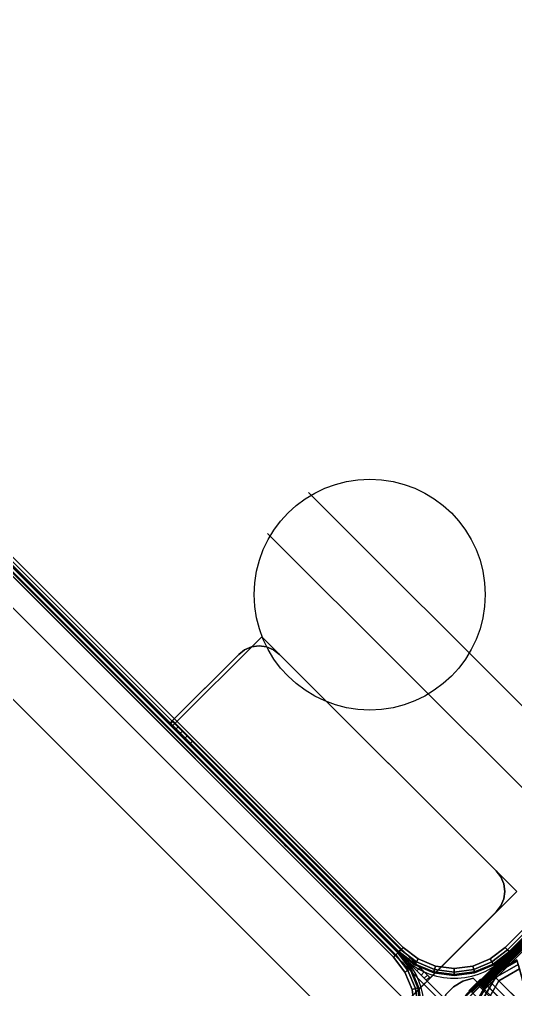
# Model space of a CAD drawing. Extents: x -170 to 1783, y -20 to 1205.
# Drawn here: x 163.55 to 172.15, y 341.03 to 357.85 of the extents above; entities that cross this region are included whole.
import ezdxf

# ---------------------------------------------------------------- set-up
doc = ezdxf.new("R2010")
doc.units = 0
doc.header["$LTSCALE"] = 96
doc.header["$MEASUREMENT"] = 0
for name, color, linetype in [('A-FURN-3-PANEL-GLIDE', 7, 'Continuous'), ('A-FURN-3-PANEL-RACE', 7, 'Continuous'), ('A-FURN-3-PANEL-SIDE1', 7, 'Continuous'), ('A-FURN-3-PANEL-SIDE2', 7, 'Continuous'), ('A-FURN-3-PANEL-TOPCAP', 7, 'Continuous'), ('A-FURN-3-PANEL-TRIM', 7, 'Continuous'), ('A-FURN-3-WKSF-BRACKET', 7, 'Continuous'), ('A-FURN-3-WKSF-TOP', 7, 'Continuous'), ('A-FURN-3-WKSF-TRIM', 7, 'Continuous'), ('A-FURN-P-PNLS', 7, 'Continuous'), ('A-FURN-P-WKSF', 7, 'Continuous'), ('A-FURN-P-WKSF-SUPPORT', 7, 'Continuous'), ('MAIN_ELECTRICAL', 7, 'Continuous'), ('MAIN_PANEL', 7, 'Continuous'), ('MAIN_WKSURF', 7, 'Continuous'), ('MAIN_WRKSFC-SUPP', 7, 'Continuous'), ('SM', 7, 'Continuous')]:
    doc.layers.add(name, color=color, linetype=linetype)

# ---------------------------------------------------------------- blocks, each defined once
blk = doc.blocks.new('EC-EFP-456')
at = {"layer": 'A-FURN-3-PANEL-GLIDE', "color": 20, "linetype": 'Continuous'}
for points in [[(0.42, 1.805, 0.246), (0.409, 1.824, 0.164), (0.885, 1.952, 0.164), (0.885, 1.93, 0.246)], [(0.409, 1.824, 0.164), (0.42, 1.805, 0.082), (0.885, 1.93, 0.082), (0.885, 1.952, 0.164)], [(0.45, 1.753, 0.306), (0.42, 1.805, 0.246), (0.885, 1.93, 0.246), (0.885, 1.87, 0.306)], [(0.42, 1.805, 0.082), (0.45, 1.753, 0.022), (0.885, 1.87, 0.022), (0.885, 1.93, 0.082)], [(0.491, 1.682, 0.328), (0.45, 1.753, 0.306), (0.885, 1.87, 0.306), (0.885, 1.788, 0.328)], [(0.45, 1.753, 0.022), (0.491, 1.682), (0.885, 1.788), (0.885, 1.87, 0.022)], [(0.885, 1.93, 0.246), (0.885, 1.952, 0.164), (1.361, 1.824, 0.164), (1.35, 1.805, 0.246)], [(0.885, 1.952, 0.164), (0.885, 1.93, 0.082), (1.35, 1.805, 0.082), (1.361, 1.824, 0.164)], [(0.885, 1.87, 0.306), (0.885, 1.93, 0.246), (1.35, 1.805, 0.246), (1.32, 1.753, 0.306)], [(0.885, 1.93, 0.082), (0.885, 1.87, 0.022), (1.32, 1.753, 0.022), (1.35, 1.805, 0.082)], [(0.885, 1.788, 0.328), (0.885, 1.87, 0.306), (1.32, 1.753, 0.306), (1.279, 1.682, 0.328)], [(0.885, 1.87, 0.022), (0.885, 1.788), (1.279, 1.682), (1.32, 1.753, 0.022)], [(0.784, 1.175, 0.328), (0.491, 1.682, 0.328), (0.885, 1.788, 0.328), (0.885, 1.203, 0.328)], [(0.885, 1.203, 0.328), (0.885, 1.788, 0.328), (1.279, 1.682, 0.328), (0.986, 1.175, 0.328)]]:
    blk.add_3dface(points, dxfattribs=at)
at = {"layer": 'A-FURN-3-PANEL-GLIDE', "color": 20, "linetype": 'Continuous', "invisible_edges": 12}
for points in [[(0.885, 1), (0.885, 1.788), (0.491, 1.682)], [(0.885, 1), (1.279, 1.682), (0.885, 1.788)]]:
    blk.add_3dface(points, dxfattribs=at)
at = {"layer": 'A-FURN-3-PANEL-RACE', "color": 40, "linetype": 'Continuous'}
for points, invisible_edges in [([(0.08, 2.013, 3.515), (0.08, 2.013, 0.396), (47.92, 2.013, 0.396), (47.92, 2.013, 3.515)], 8), ([(0.5, 1.575, 0.396), (47.5, 1.575, 0.396), (0.08, 2.013, 0.396), (0.08, 1.575, 0.396)], 3), ([(47.5, 1.575, 0.396), (47.92, 1.575, 0.396), (47.92, 2.013, 0.396), (0.08, 2.013, 0.396)], 8), ([(0.14, 1.953, 3.515), (0.08, 2.013, 3.515), (0.6, 2.013, 3.515), (0.6, 1.953, 3.515)], 1), ([(47.86, 1.953, 0.456), (0.14, 1.953, 0.456), (0.14, 1.953, 3.515), (47.86, 1.953, 3.515)], 4), ([(0.5, 1.575, 0.456), (0.14, 1.575, 0.456), (0.14, 1.953, 0.456), (47.5, 1.575, 0.456)], 12), ([(47.5, 1.575, 0.456), (0.14, 1.953, 0.456), (47.86, 1.953, 0.456), (47.86, 1.575, 0.456)], 1), ([(0.6, 2.013, 4.085), (0.6, 2.013, 3.515), (47.4, 2.013, 3.515), (47.4, 2.013, 4.085)], 2), ([(0.6, 1.953, 3.515), (0.6, 2.013, 3.515), (0.6, 2.013, 4.085), (0.6, 1.953, 4.085)], 4), ([(0.6, 1.949, 4.109), (0.6, 1.953, 4.085), (0.6, 2.013, 4.085), (0.6, 2.007, 4.125)], 10), ([(0.6, 1.94, 4.132), (0.6, 1.949, 4.109), (0.6, 2.007, 4.125), (0.6, 1.992, 4.162)], 10), ([(0.6, 1.925, 4.152), (0.6, 1.94, 4.132), (0.6, 1.992, 4.162), (0.6, 1.967, 4.194)], 10), ([(0.6, 1.905, 4.167), (0.6, 1.925, 4.152), (0.6, 1.967, 4.194), (0.6, 1.935, 4.219)], 10), ([(47.4, 1.953, 3.515), (0.6, 1.953, 3.515), (0.6, 1.953, 4.085), (47.4, 1.953, 4.085)], 1), ([(0.6, 1.882, 4.176), (0.6, 1.905, 4.167), (0.6, 1.935, 4.219), (0.6, 1.898, 4.234)], 10), ([(0.6, 1.858, 4.18), (0.6, 1.882, 4.176), (0.6, 1.898, 4.234), (0.6, 1.858, 4.24)], 2), ([(2.098, 1.263, 0.396), (45.902, 1.263, 0.396), (0.5, 1.575, 0.396), (0.5, 1.263, 0.396)], 3), ([(47.5, 1.263, 0.396), (47.5, 1.575, 0.396), (0.5, 1.575, 0.396), (45.902, 1.263, 0.396)], 6), ([(2.098, 1.263, 0.456), (0.5, 1.263, 0.456), (0.5, 1.575, 0.456), (45.902, 1.263, 0.456)], 12), ([(47.5, 1.263, 0.456), (45.902, 1.263, 0.456), (0.5, 1.575, 0.456), (47.5, 1.575, 0.456)], 6)]:
    blk.add_3dface(points, dxfattribs=dict(at, invisible_edges=invisible_edges))
for points in [[(0.6, 2.007, 4.125), (0.6, 2.013, 4.085), (47.4, 2.013, 4.085), (47.4, 2.007, 4.125)], [(0.6, 1.992, 4.162), (0.6, 2.007, 4.125), (47.4, 2.007, 4.125), (47.4, 1.992, 4.162)], [(0.6, 1.967, 4.194), (0.6, 1.992, 4.162), (47.4, 1.992, 4.162), (47.4, 1.967, 4.194)], [(0.6, 1.935, 4.219), (0.6, 1.967, 4.194), (47.4, 1.967, 4.194), (47.4, 1.935, 4.219)], [(47.4, 1.949, 4.109), (47.4, 1.953, 4.085), (0.6, 1.953, 4.085), (0.6, 1.949, 4.109)], [(47.4, 1.94, 4.132), (47.4, 1.949, 4.109), (0.6, 1.949, 4.109), (0.6, 1.94, 4.132)], [(47.4, 1.925, 4.152), (47.4, 1.94, 4.132), (0.6, 1.94, 4.132), (0.6, 1.925, 4.152)], [(0.6, 1.898, 4.234), (0.6, 1.935, 4.219), (47.4, 1.935, 4.219), (47.4, 1.898, 4.234)], [(47.4, 1.905, 4.167), (47.4, 1.925, 4.152), (0.6, 1.925, 4.152), (0.6, 1.905, 4.167)], [(47.4, 1.882, 4.176), (47.4, 1.905, 4.167), (0.6, 1.905, 4.167), (0.6, 1.882, 4.176)], [(0.6, 1.858, 4.24), (0.6, 1.898, 4.234), (47.4, 1.898, 4.234), (47.4, 1.858, 4.24)], [(47.4, 1.858, 4.18), (47.4, 1.882, 4.176), (0.6, 1.882, 4.176), (0.6, 1.858, 4.18)], [(0.6, 1.858, 4.18), (0.6, 1.858, 4.24), (47.4, 1.858, 4.24), (47.4, 1.858, 4.18)], [(0.5, 1.263, 0.456), (2.098, 1.263, 0.456), (2.098, 1.263, 0.396), (0.5, 1.263, 0.396)]]:
    blk.add_3dface(points, dxfattribs=at)
at = {"layer": 'A-FURN-3-PANEL-SIDE1', "color": 7, "linetype": 'Continuous'}
for points in [[(47.322, 1.955, 55.74), (47.323, 0.045, 55.74), (0.678, 0.045, 55.74), (0.678, 1.955, 55.74)], [(0.678, 0.045, 4.24), (0.678, 1.955, 4.24), (0.678, 1.955, 55.74), (0.678, 0.045, 55.74)], [(47.322, 0.045, 4.24), (47.322, 1.955, 4.24), (0.678, 1.955, 4.24), (0.678, 0.045, 4.24)]]:
    blk.add_3dface(points, dxfattribs=at)
at = {"layer": 'A-FURN-3-PANEL-SIDE2', "color": 7, "linetype": 'Continuous'}
blk.add_3dface([(0.678, 1.955, 55.74), (0.678, 1.955, 4.24), (47.322, 1.955, 4.24), (47.322, 1.955, 55.74)], dxfattribs=at)
at = {"layer": 'A-FURN-3-PANEL-TOPCAP', "color": 60, "linetype": 'Continuous'}
for points in [[(0.433, 2.015, 56.217), (0.298, 2.015, 56.107), (0.312, 2.02, 56.093), (0.442, 2.02, 56.197)], [(0.591, 2.015, 56.286), (0.433, 2.015, 56.217), (0.442, 2.02, 56.197), (0.595, 2.02, 56.263)], [(0.76, 2.015, 56.31), (0.591, 2.015, 56.286), (0.595, 2.02, 56.263), (0.76, 2.02, 56.286)], [(0.71, 1.986, 55.635), (0.676, 2.02, 55.635), (0.676, 1.955, 55.635), (0.71, 1.955, 55.635)], [(47.24, 2.02, 56.286), (47.24, 2.015, 56.31), (0.76, 2.015, 56.31), (0.76, 2.02, 56.286)], [(0.578, 1.956, 56.325), (0.41, 1.956, 56.253), (0.414, 1.98, 56.248), (0.581, 1.98, 56.32)], [(0.578, 0.044, 56.325), (0.41, 0.044, 56.253), (0.41, 1.956, 56.253), (0.578, 1.956, 56.325)], [(0.581, 1.98, 56.32), (0.414, 1.98, 56.248), (0.422, 2.001, 56.235), (0.586, 2.001, 56.307)], [(0.586, 2.001, 56.307), (0.422, 2.001, 56.235), (0.433, 2.015, 56.217), (0.591, 2.015, 56.286)], [(0.76, 1.956, 56.35), (0.578, 1.956, 56.325), (0.581, 1.98, 56.32), (0.76, 1.98, 56.345)], [(0.76, 0.044, 56.35), (0.578, 0.044, 56.325), (0.578, 1.956, 56.325), (0.76, 1.956, 56.35)], [(0.76, 1.98, 56.345), (0.581, 1.98, 56.32), (0.586, 2.001, 56.307), (0.76, 2.001, 56.331)], [(0.76, 2.001, 56.331), (0.586, 2.001, 56.307), (0.591, 2.015, 56.286), (0.76, 2.015, 56.31)], [(0.714, 1.955, 55.662), (0.714, 1.986, 55.662), (0.71, 1.986, 55.635), (0.71, 1.955, 55.635)], [(0.724, 1.955, 55.688), (0.724, 1.986, 55.688), (0.714, 1.986, 55.662), (0.714, 1.955, 55.662)], [(0.741, 1.955, 55.709), (0.741, 1.986, 55.709), (0.724, 1.986, 55.688), (0.724, 1.955, 55.688)], [(0.762, 1.955, 55.726), (0.762, 1.986, 55.726), (0.741, 1.986, 55.709), (0.741, 1.955, 55.709)], [(47.24, 2.015, 56.31), (47.24, 2.001, 56.331), (0.76, 2.001, 56.331), (0.76, 2.015, 56.31)], [(47.24, 2.001, 56.331), (47.24, 1.98, 56.345), (0.76, 1.98, 56.345), (0.76, 2.001, 56.331)], [(47.24, 1.98, 56.345), (47.24, 1.956, 56.35), (0.76, 1.956, 56.35), (0.76, 1.98, 56.345)], [(0.76, 0.044, 56.35), (0.76, 1.956, 56.35), (47.24, 1.956, 56.35), (47.24, 0.044, 56.35)], [(0.788, 1.955, 55.736), (0.788, 1.986, 55.736), (0.762, 1.986, 55.726), (0.762, 1.955, 55.726)], [(0.815, 1.955, 55.74), (0.815, 1.986, 55.74), (0.788, 1.986, 55.736), (0.788, 1.955, 55.736)], [(47.185, 1.955, 55.74), (47.185, 1.986, 55.74), (0.815, 1.986, 55.74), (0.815, 1.955, 55.74)]]:
    blk.add_3dface(points, dxfattribs=at)
for points, invisible_edges in [([(0.312, 2.02, 56.093), (0.4, 2.02, 56.004), (0.504, 2.02, 56.089), (0.442, 2.02, 56.197)], 5), ([(0.681, 2.02, 55.671), (0.399, 2.02, 55.736), (0.394, 2.02, 55.635), (0.676, 2.02, 55.635)], 1), ([(0.676, 2.02, 55.635), (0.394, 2.02, 55.635), (0.394, -0.02, 55.635), (0.676, -0.02, 55.635)], 10), ([(0.695, 2.02, 55.705), (0.431, 2.02, 55.832), (0.399, 2.02, 55.736), (0.681, 2.02, 55.671)], 5), ([(0.4, 2.02, 56.004), (0.415, 2, 55.99), (0.514, 2, 56.072), (0.504, 2.02, 56.089)], 5), ([(0.414, 2, 55.842), (0.431, 2.02, 55.832), (0.489, 2.02, 55.916), (0.475, 2, 55.93)], 5), ([(0.431, 2.02, 55.832), (0.695, 2.02, 55.705), (0.717, 2.02, 55.733), (0.489, 2.02, 55.916)], 5), ([(0.442, 2.02, 56.197), (0.504, 2.02, 56.089), (0.627, 2.02, 56.143), (0.595, 2.02, 56.263)], 5), ([(0.475, 2, 55.93), (0.489, 2.02, 55.916), (0.567, 2.02, 55.981), (0.557, 2, 55.998)], 5), ([(0.745, 2.02, 55.755), (0.567, 2.02, 55.981), (0.489, 2.02, 55.916), (0.717, 2.02, 55.733)], 5), ([(0.504, 2.02, 56.089), (0.514, 2, 56.072), (0.632, 2, 56.123), (0.627, 2.02, 56.143)], 5), ([(0.557, 2, 55.998), (0.567, 2.02, 55.981), (0.66, 2.02, 56.022), (0.654, 2, 56.041)], 5), ([(0.567, 2.02, 55.981), (0.745, 2.02, 55.755), (0.779, 2.02, 55.769), (0.66, 2.02, 56.022)], 5), ([(0.595, 2.02, 56.263), (0.627, 2.02, 56.143), (0.76, 2.02, 56.161), (0.76, 2.02, 56.286)], 5), ([(0.627, 2.02, 56.143), (0.632, 2, 56.123), (0.76, 2, 56.141), (0.76, 2.02, 56.161)], 5), ([(0.654, 2, 56.041), (0.66, 2.02, 56.022), (0.76, 2.02, 56.036), (0.76, 2, 56.056)], 5), ([(0.815, 2.02, 55.774), (0.76, 2.02, 56.036), (0.66, 2.02, 56.022), (0.779, 2.02, 55.769)], 5), ([(0.676, 2.02, 55.635), (0.71, 1.986, 55.635), (0.714, 1.986, 55.662), (0.681, 2.02, 55.671)], 4), ([(0.681, 2.02, 55.671), (0.714, 1.986, 55.662), (0.724, 1.986, 55.688), (0.695, 2.02, 55.705)], 5), ([(0.695, 2.02, 55.705), (0.724, 1.986, 55.688), (0.741, 1.986, 55.709), (0.717, 2.02, 55.733)], 5), ([(0.717, 2.02, 55.733), (0.741, 1.986, 55.709), (0.762, 1.986, 55.726), (0.745, 2.02, 55.755)], 5), ([(0.745, 2.02, 55.755), (0.762, 1.986, 55.726), (0.788, 1.986, 55.736), (0.779, 2.02, 55.769)], 5), ([(0.76, 2.02, 56.286), (0.76, 2.02, 56.161), (47.24, 2.02, 56.161), (47.24, 2.02, 56.286)], 5), ([(47.24, 2, 56.141), (47.24, 2.02, 56.161), (0.76, 2.02, 56.161), (0.76, 2, 56.141)], 5), ([(47.24, 2.02, 56.036), (47.24, 2, 56.056), (0.76, 2, 56.056), (0.76, 2.02, 56.036)], 5), ([(0.76, 2.02, 56.036), (0.815, 2.02, 55.774), (47.185, 2.02, 55.774), (47.24, 2.02, 56.036)], 5), ([(0.779, 2.02, 55.769), (0.788, 1.986, 55.736), (0.815, 1.986, 55.74), (0.815, 2.02, 55.774)], 5), ([(47.185, 2.02, 55.774), (0.815, 2.02, 55.774), (0.815, 1.986, 55.74), (47.185, 1.986, 55.74)], 10), ([(0.341, 2, 55.885), (0.414, 2, 55.842), (0.475, 2, 55.93), (0.415, 2, 55.99)], 5), ([(0.415, 2, 55.99), (0.475, 2, 55.93), (0.557, 2, 55.998), (0.514, 2, 56.072)], 5), ([(0.514, 2, 56.072), (0.557, 2, 55.998), (0.654, 2, 56.041), (0.632, 2, 56.123)], 5), ([(0.632, 2, 56.123), (0.654, 2, 56.041), (0.76, 2, 56.056), (0.76, 2, 56.141)], 5), ([(0.76, 2, 56.141), (0.76, 2, 56.056), (47.24, 2, 56.056), (47.24, 2, 56.141)], 5)]:
    blk.add_3dface(points, dxfattribs=dict(at, invisible_edges=invisible_edges))
at = {"layer": 'A-FURN-3-PANEL-TRIM', "color": 60, "linetype": 'Continuous'}
for points, invisible_edges in [([(-0.074, 2.116, 3.801), (0.6, 2.135, 3.801), (0.065, 2.269, 3.801), (-0.032, 2.218, 3.801)], 3), ([(-0.074, 2.116, 4.013), (-0.032, 2.218, 4.013), (0.065, 2.269, 4.013), (0.6, 2.135, 4.013)], 12), ([(0.065, 2.269, 3.801), (0.6, 2.135, 3.801), (0.435, 2.225, 3.801), (0.253, 2.271, 3.801)], 1), ([(0.065, 2.269, 4.013), (0.253, 2.271, 4.013), (0.435, 2.225, 4.013), (0.6, 2.135, 4.013)], 8), ([(0.036, 1.915, 3.801), (0.6, 2.135, 3.801), (-0.074, 2.116, 3.801), (-0.04, 2.011, 3.801)], 3), ([(0.036, 1.915, 4.013), (-0.04, 2.011, 4.013), (-0.074, 2.116, 4.013), (0.6, 2.135, 4.013)], 12), ([(0.1, 1.681, 3.801), (0.6, 2.135, 3.801), (0.036, 1.915, 3.801), (0.084, 1.803, 3.801)], 3), ([(0.1, 1.681, 4.013), (0.084, 1.803, 4.013), (0.036, 1.915, 4.013), (0.6, 2.135, 4.013)], 12), ([(0.1, 1.681, 3.801), (0.6, 1.681, 3.801), (0.6, 2.135, 3.801)], 12), ([(0.6, 2.135, 4.013), (0.6, 1.681, 4.013), (0.1, 1.681, 4.013)], 12), ([(0.395, 2.033, 55.635), (0.678, 2.033, 55.635), (0.678, -0.033, 55.635), (0.395, -0.033, 55.635)], 8)]:
    blk.add_3dface(points, dxfattribs=dict(at, invisible_edges=invisible_edges))
for points in [[(0.065, 2.269, 3.801), (0.253, 2.271, 3.801), (0.253, 2.271, 4.013), (0.065, 2.269, 4.013)], [(0.253, 2.271, 3.801), (0.435, 2.225, 3.801), (0.435, 2.225, 4.013), (0.253, 2.271, 4.013)], [(0.435, 2.225, 3.801), (0.6, 2.135, 3.801), (0.6, 2.135, 4.013), (0.435, 2.225, 4.013)], [(0.395, 2.033, 4.24), (0.678, 2.033, 4.24), (0.678, 2.033, 55.635), (0.395, 2.033, 55.635)], [(0.6, 2.135, 3.801), (0.6, 1.681, 3.801), (0.6, 1.681, 4.013), (0.6, 2.135, 4.013)], [(0.678, 2.033, 4.24), (0.678, 1.955, 4.24), (0.678, 1.955, 55.635), (0.678, 2.033, 55.635)]]:
    blk.add_3dface(points, dxfattribs=at)
at = {"layer": 'A-FURN-P-PNLS', "color": 60, "linetype": 'Continuous'}
blk.add_line((0, 2), (48, 2), dxfattribs=at)
blk = doc.blocks.new('EC-WS-424-T')
at = {"layer": 'A-FURN-3-WKSF-TOP', "color": 60, "linetype": 'Continuous'}
for points, invisible_edges in [([(46.632, -0.118, 29), (46.632, -23.882, 29), (1.368, -23.882, 29), (1.368, -0.118, 29)], 5), ([(1.368, -0.118, 27.75), (1.368, -23.882, 27.75), (46.632, -23.882, 27.75), (46.632, -0.118, 27.75)], 5), ([(46.632, -23.882, 29), (46.632, -0.118, 29), (46.956, -0.161, 29), (46.956, -23.839, 29)], 5), ([(46.632, -23.882, 27.75), (46.956, -23.839, 27.75), (46.956, -0.161, 27.75), (46.632, -0.118, 27.75)], 10), ([(46.956, -23.839, 29), (46.956, -0.161, 29), (47.257, -0.285, 29), (47.257, -23.715, 29)], 5), ([(46.956, -23.839, 27.75), (47.257, -23.715, 27.75), (47.257, -0.285, 27.75), (46.956, -0.161, 27.75)], 10), ([(47.257, -23.715, 29), (47.257, -0.285, 29), (47.516, -0.484, 29), (47.516, -23.516, 29)], 5), ([(47.257, -23.715, 27.75), (47.516, -23.516, 27.75), (47.516, -0.484, 27.75), (47.257, -0.285, 27.75)], 10), ([(47.516, -23.516, 29), (47.516, -0.484, 29), (47.715, -0.743, 29), (47.715, -23.257, 29)], 5), ([(47.516, -23.516, 27.75), (47.715, -23.257, 27.75), (47.715, -0.743, 27.75), (47.516, -0.484, 27.75)], 10), ([(47.715, -23.257, 29), (47.715, -0.743, 29), (47.839, -1.044, 29), (47.839, -22.956, 29)], 5), ([(47.715, -23.257, 27.75), (47.839, -22.956, 27.75), (47.839, -1.044, 27.75), (47.715, -0.743, 27.75)], 10), ([(47.839, -22.956, 29), (47.839, -1.044, 29), (47.882, -1.368, 29), (47.882, -22.632, 29)], 1), ([(47.839, -22.956, 27.75), (47.882, -22.632, 27.75), (47.882, -1.368, 27.75), (47.839, -1.044, 27.75)], 8)]:
    blk.add_3dface(points, dxfattribs=dict(at, invisible_edges=invisible_edges))
at = {"layer": 'A-FURN-3-WKSF-TRIM', "color": 40, "linetype": 'Continuous'}
for points in [[(47.882, -1.368, 29), (47.941, -1.368, 28.984), (47.941, -22.632, 28.984), (47.882, -22.632, 29)], [(47.941, -1.368, 27.766), (47.882, -1.368, 27.75), (47.882, -22.632, 27.75), (47.941, -22.632, 27.766)], [(47.941, -1.368, 28.984), (47.984, -1.368, 28.941), (47.984, -22.632, 28.941), (47.941, -22.632, 28.984)], [(47.984, -1.368, 27.809), (47.941, -1.368, 27.766), (47.941, -22.632, 27.766), (47.984, -22.632, 27.809)], [(47.984, -1.368, 28.941), (48, -1.368, 28.882), (48, -22.632, 28.882), (47.984, -22.632, 28.941)], [(48, -1.368, 27.868), (47.984, -1.368, 27.809), (47.984, -22.632, 27.809), (48, -22.632, 27.868)], [(48, -1.368, 28.882), (48, -1.368, 27.868), (48, -22.632, 27.868), (48, -22.632, 28.882)], [(47.882, -22.632, 29), (47.941, -22.632, 28.984), (47.896, -22.971, 28.984), (47.839, -22.956, 29)], [(47.941, -22.632, 27.766), (47.882, -22.632, 27.75), (47.839, -22.956, 27.75), (47.896, -22.971, 27.766)], [(47.941, -22.632, 28.984), (47.984, -22.632, 28.941), (47.938, -22.982, 28.941), (47.896, -22.971, 28.984)], [(47.984, -22.632, 27.809), (47.941, -22.632, 27.766), (47.896, -22.971, 27.766), (47.938, -22.982, 27.809)], [(47.984, -22.632, 28.941), (48, -22.632, 28.882), (47.953, -22.986, 28.882), (47.938, -22.982, 28.941)], [(48, -22.632, 27.868), (47.984, -22.632, 27.809), (47.938, -22.982, 27.809), (47.953, -22.986, 27.868)], [(48, -22.632, 28.882), (48, -22.632, 27.868), (47.953, -22.986, 27.868), (47.953, -22.986, 28.882)], [(47.839, -22.956, 29), (47.896, -22.971, 28.984), (47.766, -23.287, 28.984), (47.715, -23.257, 29)], [(47.896, -22.971, 27.766), (47.839, -22.956, 27.75), (47.715, -23.257, 27.75), (47.766, -23.287, 27.766)], [(47.896, -22.971, 28.984), (47.938, -22.982, 28.941), (47.803, -23.308, 28.941), (47.766, -23.287, 28.984)], [(47.938, -22.982, 27.809), (47.896, -22.971, 27.766), (47.766, -23.287, 27.766), (47.803, -23.308, 27.809)], [(47.938, -22.982, 28.941), (47.953, -22.986, 28.882), (47.817, -23.316, 28.882), (47.803, -23.308, 28.941)], [(47.953, -22.986, 27.868), (47.938, -22.982, 27.809), (47.803, -23.308, 27.809), (47.817, -23.316, 27.868)], [(47.953, -22.986, 28.882), (47.953, -22.986, 27.868), (47.817, -23.316, 27.868), (47.817, -23.316, 28.882)], [(47.715, -23.257, 29), (47.766, -23.287, 28.984), (47.558, -23.558, 28.984), (47.516, -23.516, 29)], [(47.766, -23.287, 27.766), (47.715, -23.257, 27.75), (47.516, -23.516, 27.75), (47.558, -23.558, 27.766)], [(47.766, -23.287, 28.984), (47.803, -23.308, 28.941), (47.588, -23.588, 28.941), (47.558, -23.558, 28.984)], [(47.803, -23.308, 27.809), (47.766, -23.287, 27.766), (47.558, -23.558, 27.766), (47.588, -23.588, 27.809)], [(47.803, -23.308, 28.941), (47.817, -23.316, 28.882), (47.599, -23.599, 28.882), (47.588, -23.588, 28.941)], [(47.817, -23.316, 27.868), (47.803, -23.308, 27.809), (47.588, -23.588, 27.809), (47.599, -23.599, 27.868)], [(47.817, -23.316, 28.882), (47.817, -23.316, 27.868), (47.599, -23.599, 27.868), (47.599, -23.599, 28.882)]]:
    blk.add_3dface(points, dxfattribs=at)
at = {"layer": 'A-FURN-P-WKSF', "color": 7, "linetype": 'Continuous'}
blk.add_line((48, -22.75), (48, -1.25), dxfattribs=at)
blk.add_arc((46.75, -22.75), 1.25, 270, 360, dxfattribs=at)
blk = doc.blocks.new('EC-WYC-64-2424-T')
at = {"layer": 'A-FURN-3-WKSF-TOP', "color": 60, "linetype": 'Continuous'}
for points, invisible_edges in [([(34.22, -23.882, 29), (27.588, -0.213, 29), (27.823, -0.142, 29), (28.067, -0.118, 29)], 9), ([(34.22, -23.882, 27.75), (28.067, -0.118, 27.75), (27.823, -0.142, 27.75), (27.588, -0.213, 27.75)], 9), ([(28.067, -0.118, 29), (46.632, -0.118, 29), (46.632, -23.882, 29), (34.22, -23.882, 29)], 10), ([(28.067, -0.118, 27.75), (34.22, -23.882, 27.75), (46.632, -23.882, 27.75), (46.632, -0.118, 27.75)], 5), ([(46.632, -23.882, 29), (46.632, -0.118, 29), (46.956, -0.161, 29), (46.956, -23.839, 29)], 5), ([(46.632, -23.882, 27.75), (46.956, -23.839, 27.75), (46.956, -0.161, 27.75), (46.632, -0.118, 27.75)], 10), ([(47.257, -0.285, 29), (47.257, -23.715, 29), (46.956, -23.839, 29), (46.956, -0.161, 29)], 5), ([(47.257, -0.285, 27.75), (46.956, -0.161, 27.75), (46.956, -23.839, 27.75), (47.257, -23.715, 27.75)], 10), ([(27.588, -0.213, 29), (34.22, -23.882, 29), (27.183, -0.484, 29), (27.372, -0.329, 29)], 3), ([(27.588, -0.213, 27.75), (27.372, -0.329, 27.75), (27.183, -0.484, 27.75), (34.22, -23.882, 27.75)], 12), ([(47.257, -23.715, 29), (47.257, -0.285, 29), (47.516, -0.484, 29), (47.516, -23.516, 29)], 5), ([(47.257, -23.715, 27.75), (47.516, -23.516, 27.75), (47.516, -0.484, 27.75), (47.257, -0.285, 27.75)], 10), ([(34.22, -23.882, 29), (26.378, -1.245, 29), (26.623, -1.044, 29), (27.183, -0.484, 29)], 9), ([(34.22, -23.882, 27.75), (27.183, -0.484, 27.75), (26.623, -1.044, 27.75), (26.378, -1.245, 27.75)], 9), ([(47.715, -0.743, 29), (47.715, -23.257, 29), (47.516, -23.516, 29), (47.516, -0.484, 29)], 5), ([(47.715, -0.743, 27.75), (47.516, -0.484, 27.75), (47.516, -23.516, 27.75), (47.715, -23.257, 27.75)], 10), ([(47.715, -23.257, 29), (47.715, -0.743, 29), (47.839, -1.044, 29), (47.839, -22.956, 29)], 5), ([(47.715, -23.257, 27.75), (47.839, -22.956, 27.75), (47.839, -1.044, 27.75), (47.715, -0.743, 27.75)], 10), ([(47.882, -1.368, 29), (47.882, -22.632, 29), (47.839, -22.956, 29), (47.839, -1.044, 29)], 4), ([(47.882, -1.368, 27.75), (47.839, -1.044, 27.75), (47.839, -22.956, 27.75), (47.882, -22.632, 27.75)], 2), ([(26.378, -1.245, 29), (34.22, -23.882, 29), (25.794, -1.487, 29), (26.098, -1.395, 29)], 3), ([(26.378, -1.245, 27.75), (26.098, -1.395, 27.75), (25.794, -1.487, 27.75), (34.22, -23.882, 27.75)], 12), ([(22.521, -1.518, 29), (25.479, -1.518, 29), (25.794, -1.487, 29), (34.22, -23.882, 29)], 12), ([(22.521, -1.518, 27.75), (34.22, -23.882, 27.75), (25.794, -1.487, 27.75), (25.479, -1.518, 27.75)], 3)]:
    blk.add_3dface(points, dxfattribs=dict(at, invisible_edges=invisible_edges))
at = {"layer": 'A-FURN-3-WKSF-TRIM', "color": 40, "linetype": 'Continuous'}
for points in [[(28.067, 0, 28.882), (28.067, 0, 27.868), (46.632, 0, 27.868), (46.632, 0, 28.882)], [(28.067, 0, 27.868), (28.067, -0.016, 27.809), (46.632, -0.016, 27.809), (46.632, 0, 27.868)], [(28.067, -0.016, 28.941), (28.067, 0, 28.882), (46.632, 0, 28.882), (46.632, -0.016, 28.941)], [(46.632, -0.016, 28.941), (46.632, 0, 28.882), (46.986, -0.047, 28.882), (46.982, -0.062, 28.941)], [(46.632, 0, 28.882), (46.632, 0, 27.868), (46.986, -0.047, 27.868), (46.986, -0.047, 28.882)], [(46.632, 0, 27.868), (46.632, -0.016, 27.809), (46.982, -0.062, 27.809), (46.986, -0.047, 27.868)], [(28.067, -0.016, 27.809), (28.067, -0.059, 27.766), (46.632, -0.059, 27.766), (46.632, -0.016, 27.809)], [(28.067, -0.059, 28.984), (28.067, -0.016, 28.941), (46.632, -0.016, 28.941), (46.632, -0.059, 28.984)], [(28.067, -0.059, 27.766), (28.067, -0.118, 27.75), (46.632, -0.118, 27.75), (46.632, -0.059, 27.766)], [(28.067, -0.118, 29), (28.067, -0.059, 28.984), (46.632, -0.059, 28.984), (46.632, -0.118, 29)], [(46.632, -0.059, 28.984), (46.632, -0.016, 28.941), (46.982, -0.062, 28.941), (46.971, -0.104, 28.984)], [(46.632, -0.016, 27.809), (46.632, -0.059, 27.766), (46.971, -0.104, 27.766), (46.982, -0.062, 27.809)], [(46.632, -0.118, 29), (46.632, -0.059, 28.984), (46.971, -0.104, 28.984), (46.956, -0.161, 29)], [(46.632, -0.059, 27.766), (46.632, -0.118, 27.75), (46.956, -0.161, 27.75), (46.971, -0.104, 27.766)], [(46.956, -0.161, 29), (46.971, -0.104, 28.984), (47.286, -0.234, 28.984), (47.257, -0.285, 29)], [(46.971, -0.104, 27.766), (46.956, -0.161, 27.75), (47.257, -0.285, 27.75), (47.286, -0.234, 27.766)], [(46.971, -0.104, 28.984), (46.982, -0.062, 28.941), (47.308, -0.197, 28.941), (47.286, -0.234, 28.984)], [(46.982, -0.062, 27.809), (46.971, -0.104, 27.766), (47.286, -0.234, 27.766), (47.308, -0.197, 27.809)], [(46.982, -0.062, 28.941), (46.986, -0.047, 28.882), (47.316, -0.183, 28.882), (47.308, -0.197, 28.941)], [(46.986, -0.047, 27.868), (46.982, -0.062, 27.809), (47.308, -0.197, 27.809), (47.316, -0.183, 27.868)], [(46.986, -0.047, 28.882), (46.986, -0.047, 27.868), (47.316, -0.183, 27.868), (47.316, -0.183, 28.882)], [(47.257, -0.285, 29), (47.286, -0.234, 28.984), (47.558, -0.442, 28.984), (47.516, -0.484, 29)], [(47.286, -0.234, 27.766), (47.257, -0.285, 27.75), (47.516, -0.484, 27.75), (47.558, -0.442, 27.766)], [(47.286, -0.234, 28.984), (47.308, -0.197, 28.941), (47.588, -0.412, 28.941), (47.558, -0.442, 28.984)], [(47.308, -0.197, 27.809), (47.286, -0.234, 27.766), (47.558, -0.442, 27.766), (47.588, -0.412, 27.809)], [(47.308, -0.197, 28.941), (47.316, -0.183, 28.882), (47.599, -0.401, 28.882), (47.588, -0.412, 28.941)], [(47.316, -0.183, 27.868), (47.308, -0.197, 27.809), (47.588, -0.412, 27.809), (47.599, -0.401, 27.868)], [(47.316, -0.183, 28.882), (47.316, -0.183, 27.868), (47.599, -0.401, 27.868), (47.599, -0.401, 28.882)], [(47.516, -0.484, 29), (47.558, -0.442, 28.984), (47.766, -0.714, 28.984), (47.715, -0.743, 29)], [(47.558, -0.442, 27.766), (47.516, -0.484, 27.75), (47.715, -0.743, 27.75), (47.766, -0.714, 27.766)], [(47.558, -0.442, 28.984), (47.588, -0.412, 28.941), (47.803, -0.692, 28.941), (47.766, -0.714, 28.984)], [(47.588, -0.412, 27.809), (47.558, -0.442, 27.766), (47.766, -0.714, 27.766), (47.803, -0.692, 27.809)], [(47.588, -0.412, 28.941), (47.599, -0.401, 28.882), (47.817, -0.684, 28.882), (47.803, -0.692, 28.941)], [(47.599, -0.401, 27.868), (47.588, -0.412, 27.809), (47.803, -0.692, 27.809), (47.817, -0.684, 27.868)], [(47.599, -0.401, 28.882), (47.599, -0.401, 27.868), (47.817, -0.684, 27.868), (47.817, -0.684, 28.882)], [(47.715, -0.743, 29), (47.766, -0.714, 28.984), (47.896, -1.029, 28.984), (47.839, -1.044, 29)], [(47.766, -0.714, 27.766), (47.715, -0.743, 27.75), (47.839, -1.044, 27.75), (47.896, -1.029, 27.766)], [(47.766, -0.714, 28.984), (47.803, -0.692, 28.941), (47.938, -1.018, 28.941), (47.896, -1.029, 28.984)], [(47.803, -0.692, 27.809), (47.766, -0.714, 27.766), (47.896, -1.029, 27.766), (47.938, -1.018, 27.809)], [(47.803, -0.692, 28.941), (47.817, -0.684, 28.882), (47.953, -1.014, 28.882), (47.938, -1.018, 28.941)], [(47.817, -0.684, 27.868), (47.803, -0.692, 27.809), (47.938, -1.018, 27.809), (47.953, -1.014, 27.868)], [(47.817, -0.684, 28.882), (47.817, -0.684, 27.868), (47.953, -1.014, 27.868), (47.953, -1.014, 28.882)], [(47.839, -1.044, 29), (47.896, -1.029, 28.984), (47.941, -1.368, 28.984), (47.882, -1.368, 29)], [(47.896, -1.029, 27.766), (47.839, -1.044, 27.75), (47.882, -1.368, 27.75), (47.941, -1.368, 27.766)], [(47.896, -1.029, 28.984), (47.938, -1.018, 28.941), (47.984, -1.368, 28.941), (47.941, -1.368, 28.984)], [(47.938, -1.018, 27.809), (47.896, -1.029, 27.766), (47.941, -1.368, 27.766), (47.984, -1.368, 27.809)], [(47.938, -1.018, 28.941), (47.953, -1.014, 28.882), (48, -1.368, 28.882), (47.984, -1.368, 28.941)], [(47.953, -1.014, 27.868), (47.938, -1.018, 27.809), (47.984, -1.368, 27.809), (48, -1.368, 27.868)], [(47.953, -1.014, 28.882), (47.953, -1.014, 27.868), (48, -1.368, 27.868), (48, -1.368, 28.882)], [(47.941, -1.368, 27.766), (47.882, -1.368, 27.75), (47.882, -22.632, 27.75), (47.941, -22.632, 27.766)], [(47.882, -1.368, 29), (47.941, -1.368, 28.984), (47.941, -22.632, 28.984), (47.882, -22.632, 29)], [(47.984, -1.368, 27.809), (47.941, -1.368, 27.766), (47.941, -22.632, 27.766), (47.984, -22.632, 27.809)], [(47.941, -1.368, 28.984), (47.984, -1.368, 28.941), (47.984, -22.632, 28.941), (47.941, -22.632, 28.984)], [(48, -1.368, 27.868), (47.984, -1.368, 27.809), (47.984, -22.632, 27.809), (48, -22.632, 27.868)], [(47.984, -1.368, 28.941), (48, -1.368, 28.882), (48, -22.632, 28.882), (47.984, -22.632, 28.941)], [(48, -1.368, 28.882), (48, -1.368, 27.868), (48, -22.632, 27.868), (48, -22.632, 28.882)]]:
    blk.add_3dface(points, dxfattribs=at)
at = {"layer": 'A-FURN-P-WKSF', "color": 7, "linetype": 'Continuous'}
for p, q in [((46.75, 0), (28.067, 0)), ((48, -22.75), (48, -1.25))]:
    blk.add_line(p, q, dxfattribs=at)
blk.add_arc((46.75, -1.25), 1.25, 0, 90, dxfattribs=at)
blk = doc.blocks.new('EC-PRD-3-1')
at = {"layer": 'SM', "color": 60, "linetype": 'Continuous'}
for p, q in [((-0.483, -0.101), (-0.483, -8.101)), ((0.517, -0.101), (0.517, -8.101))]:
    blk.add_line(p, q, dxfattribs=at)
blk.add_circle((0.017, -6.101), 2, dxfattribs=at)
blk = doc.blocks.new('EC-JUS-CANT-SHD-CL')
at = {"layer": 'A-FURN-3-WKSF-BRACKET', "color": 30, "linetype": 'Continuous'}
for points in [[(0, 0, 28), (0.075, 0, 28), (0.075, -0.665, 28), (0, -0.665, 28)], [(0, -0.665, 19.075), (0.075, -0.665, 19.075), (0.075, 0, 19.075), (0, 0, 19.075)], [(-1.696, -0.665, 28.075), (-1.825, -0.682, 28.075), (-1.825, -0.682, 28), (-1.696, -0.665, 28)], [(-1.696, -0.665, 28.075), (-1.696, -0.665, 28), (-0.075, -0.665, 28), (0, -0.665, 28.075)], [(-0.075, -0.665, 27.2), (0, -0.665, 27.2), (0, -0.665, 28.075), (-0.075, -0.665, 28)], [(-0.075, -0.665, 27.2), (-0.075, -0.682, 27.071), (0, -0.682, 27.071), (0, -0.665, 27.2)], [(0, -0.665, 28.075), (1.62, -0.665, 28.075), (1.62, -15.915, 28.075), (0, -15.915, 28.075)], [(0, -0.665, 28.075), (0.075, -0.665, 28), (1.62, -0.665, 28), (1.62, -0.665, 28.075)], [(0, -15.915, 28.075), (0.075, -15.915, 28), (0.075, -0.665, 28), (0, -0.665, 28.075)], [(0, -15.915, 27.487), (0.075, -15.915, 27.487), (0.075, -0.665, 19.075), (0, -0.665, 19.075)], [(0.075, -15.915, 28), (1.62, -15.915, 28), (1.62, -0.665, 28), (0.075, -0.665, 28)], [(0.075, -15.915, 27.562), (0.5, -15.915, 27.562), (0.5, -0.665, 19.15), (0.075, -0.665, 19.15)], [(0.075, -0.665, 19.075), (0.5, -0.665, 19.075), (0.5, -15.915, 27.487), (0.075, -15.915, 27.487)], [(0.075, -0.665, 19.075), (0.075, -0.665, 19.15), (0.5, -0.665, 19.15), (0.5, -0.665, 19.075)], [(0.5, -0.665, 19.075), (0.5, -0.665, 19.15), (0.5, -15.915, 27.562), (0.5, -15.915, 27.487)], [(1.62, -0.665, 28.075), (1.62, -0.665, 28), (1.62, -15.915, 28), (1.62, -15.915, 28.075)], [(-2.05, -0.811, 28.075), (-2.129, -0.915, 28.075), (-2.129, -0.915, 28), (-2.05, -0.811, 28)], [(-1.946, -0.732, 28.075), (-2.05, -0.811, 28.075), (-2.05, -0.811, 28), (-1.946, -0.732, 28)], [(-1.825, -0.682, 28.075), (-1.946, -0.732, 28.075), (-1.946, -0.732, 28), (-1.825, -0.682, 28)], [(-0.075, -0.682, 27.071), (-0.075, -0.732, 26.95), (0, -0.732, 26.95), (0, -0.682, 27.071)], [(-0.075, -0.732, 26.95), (-0.075, -0.811, 26.846), (0, -0.811, 26.846), (0, -0.732, 26.95)], [(-0.075, -0.811, 26.846), (-0.075, -0.915, 26.767), (0, -0.915, 26.767), (0, -0.811, 26.846)], [(-2.129, -0.915, 28.075), (-2.179, -1.036, 28.075), (-2.179, -1.036, 28), (-2.129, -0.915, 28)], [(-0.075, -0.915, 26.767), (-0.075, -1.036, 26.717), (0, -1.036, 26.717), (0, -0.915, 26.767)], [(-2.179, -1.036, 28.075), (-2.196, -1.165, 28.075), (-2.196, -1.165, 28), (-2.179, -1.036, 28)], [(-2.196, -6.473, 28.075), (-2.196, -6.473, 28), (-2.196, -1.165, 28), (-2.196, -1.165, 28.075)], [(-0.075, -1.036, 26.717), (-0.075, -1.165, 26.7), (0, -1.165, 26.7), (0, -1.036, 26.717)], [(-0.075, -6.473, 26.7), (0, -6.473, 26.7), (0, -1.165, 26.7), (-0.075, -1.165, 26.7)], [(-2.179, -6.602, 28), (-2.196, -6.473, 28), (-2.196, -6.473, 28.075), (-2.179, -6.602, 28.075)], [(0, -6.602, 26.717), (0, -6.473, 26.7), (-0.075, -6.473, 26.7), (-0.075, -6.602, 26.717)], [(-2.129, -6.723, 28), (-2.179, -6.602, 28), (-2.179, -6.602, 28.075), (-2.129, -6.723, 28.075)], [(-2.05, -6.827, 28), (-2.129, -6.723, 28), (-2.129, -6.723, 28.075), (-2.05, -6.827, 28.075)], [(0, -6.723, 26.767), (0, -6.602, 26.717), (-0.075, -6.602, 26.717), (-0.075, -6.723, 26.767)], [(0, -6.827, 26.846), (0, -6.723, 26.767), (-0.075, -6.723, 26.767), (-0.075, -6.827, 26.846)], [(-1.946, -6.906, 28), (-2.05, -6.827, 28), (-2.05, -6.827, 28.075), (-1.946, -6.906, 28.075)], [(0, -6.906, 26.95), (0, -6.827, 26.846), (-0.075, -6.827, 26.846), (-0.075, -6.906, 26.95)], [(-1.825, -6.956, 28), (-1.946, -6.906, 28), (-1.946, -6.906, 28.075), (-1.825, -6.956, 28.075)], [(-1.696, -6.973, 28), (-1.825, -6.956, 28), (-1.825, -6.956, 28.075), (-1.696, -6.973, 28.075)], [(-1.696, -6.973, 28), (-1.696, -6.973, 28.075), (0, -6.973, 28.075), (-0.075, -6.973, 28)], [(0, -6.956, 27.071), (0, -6.906, 26.95), (-0.075, -6.906, 26.95), (-0.075, -6.956, 27.071)], [(0, -6.973, 27.2), (0, -6.956, 27.071), (-0.075, -6.956, 27.071), (-0.075, -6.973, 27.2)], [(-0.075, -6.973, 27.2), (-0.075, -6.973, 28), (0, -6.973, 28.075), (0, -6.973, 27.2)]]:
    blk.add_3dface(points, dxfattribs=at)
for points, invisible_edges in [([(0, 0, 28), (0, -0.665, 28), (0, 0, 19.075)], 2), ([(0, -0.665, 28.075), (0, -0.665, 19.075), (0, 0, 19.075)], 13), ([(0.075, 0, 19.075), (0.075, -0.665, 28), (0.075, 0, 28)], 1), ([(0.075, -0.665, 28), (0.075, 0, 19.075), (0.075, -0.665, 19.075)], 13), ([(-1.696, -6.973, 28.075), (-1.825, -6.956, 28.075), (-1.825, -0.682, 28.075), (-1.696, -0.665, 28.075)], 10), ([(-1.696, -0.665, 28), (-1.825, -0.682, 28), (-1.825, -6.956, 28), (-1.696, -6.973, 28)], 10), ([(0, -6.973, 28.075), (-1.696, -6.973, 28.075), (-1.696, -0.665, 28.075), (0, -0.665, 28.075)], 2), ([(-1.696, -0.665, 28), (-1.696, -6.973, 28), (-0.075, -6.973, 28), (-0.075, -0.665, 28)], 1), ([(-0.075, -6.973, 28), (-0.075, -6.973, 27.2), (-0.075, -0.665, 27.2), (-0.075, -0.665, 28)], 2), ([(-0.075, -6.973, 27.2), (-0.075, -6.956, 27.071), (-0.075, -0.682, 27.071), (-0.075, -0.665, 27.2)], 10), ([(0, -1.203, 25.275), (0, -1.183, 25.256), (0, -1.166, 25.235), (0, -0.665, 28.075)], 12), ([(0, -1.166, 25.235), (0, -1.153, 25.212), (0, -1.143, 25.187), (0, -0.665, 28.075)], 12), ([(0, -1.143, 25.187), (0, -1.137, 25.161), (0, -1.135, 25.134), (0, -0.665, 28.075)], 12), ([(0, -2.824, 26.557), (0, -2.806, 26.548), (0, -2.79, 26.536), (0, -0.665, 28.075)], 12), ([(0, -1.301, 24.137), (0, -1.368, 24.144), (0, -1.427, 24.175), (0, -0.665, 19.075)], 12), ([(0, -1.183, 24.194), (0, -1.237, 24.154), (0, -1.301, 24.137), (0, -0.665, 19.075)], 12), ([(0, -1.135, 24.316), (0, -1.147, 24.251), (0, -1.183, 24.194), (0, -0.665, 19.075)], 12), ([(0, -0.665, 28.075), (0, -1.135, 25.134), (0, -1.135, 24.316), (0, -0.665, 19.075)], 13), ([(0, -15.915, 27.487), (0, -3.93, 26.575), (0, -2.902, 26.575), (0, -0.665, 28.075)], 13), ([(0, -0.665, 19.075), (0, -1.427, 24.175), (0, -4.042, 26.254), (0, -15.915, 27.487)], 5), ([(0, -2.862, 26.571), (0, -2.842, 26.565), (0, -2.824, 26.557), (0, -0.665, 28.075)], 12), ([(0, -2.902, 26.575), (0, -2.882, 26.574), (0, -2.862, 26.571), (0, -0.665, 28.075)], 12), ([(0, -2.79, 26.536), (0, -1.203, 25.275), (0, -0.665, 28.075)], 14), ([(0, -15.915, 28.075), (0, -15.915, 27.487), (0, -0.665, 28.075)], 2), ([(0.075, -1.203, 25.275), (0.075, -0.665, 28), (0.075, -1.166, 25.235), (0.075, -1.183, 25.256)], 3), ([(0.075, -1.166, 25.235), (0.075, -0.665, 28), (0.075, -1.143, 25.187), (0.075, -1.153, 25.212)], 3), ([(0.075, -1.143, 25.187), (0.075, -0.665, 28), (0.075, -1.135, 25.134), (0.075, -1.137, 25.161)], 3), ([(0.075, -2.824, 26.557), (0.075, -0.665, 28), (0.075, -2.79, 26.536), (0.075, -2.806, 26.548)], 3), ([(0.075, -1.135, 24.316), (0.075, -0.665, 19.075), (0.075, -1.183, 24.194), (0.075, -1.147, 24.251)], 3), ([(0.075, -1.183, 24.194), (0.075, -0.665, 19.075), (0.075, -1.301, 24.137), (0.075, -1.237, 24.154)], 3), ([(0.075, -1.301, 24.137), (0.075, -0.665, 19.075), (0.075, -1.427, 24.175), (0.075, -1.368, 24.144)], 3), ([(0.075, -0.665, 28), (0.075, -0.665, 19.075), (0.075, -1.135, 24.316), (0.075, -1.135, 25.134)], 11), ([(0.075, -0.665, 19.075), (0.075, -15.915, 27.487), (0.075, -4.042, 26.254), (0.075, -1.427, 24.175)], 10), ([(0.075, -15.915, 27.487), (0.075, -0.665, 28), (0.075, -2.902, 26.575), (0.075, -3.93, 26.575)], 11), ([(0.075, -2.902, 26.575), (0.075, -0.665, 28), (0.075, -2.862, 26.571), (0.075, -2.882, 26.574)], 3), ([(0.075, -2.862, 26.571), (0.075, -0.665, 28), (0.075, -2.824, 26.557), (0.075, -2.842, 26.565)], 3), ([(0.075, -2.79, 26.536), (0.075, -0.665, 28), (0.075, -1.203, 25.275)], 3), ([(0.075, -15.915, 28), (0.075, -0.665, 28), (0.075, -15.915, 27.487)], 2), ([(-2.05, -6.827, 28.075), (-2.129, -6.723, 28.075), (-2.129, -0.915, 28.075), (-2.05, -0.811, 28.075)], 10), ([(-2.05, -0.811, 28), (-2.129, -0.915, 28), (-2.129, -6.723, 28), (-2.05, -6.827, 28)], 10), ([(-1.946, -6.906, 28.075), (-2.05, -6.827, 28.075), (-2.05, -0.811, 28.075), (-1.946, -0.732, 28.075)], 10), ([(-1.946, -0.732, 28), (-2.05, -0.811, 28), (-2.05, -6.827, 28), (-1.946, -6.906, 28)], 10), ([(-1.825, -6.956, 28.075), (-1.946, -6.906, 28.075), (-1.946, -0.732, 28.075), (-1.825, -0.682, 28.075)], 10), ([(-1.825, -0.682, 28), (-1.946, -0.732, 28), (-1.946, -6.906, 28), (-1.825, -6.956, 28)], 10), ([(-0.075, -6.956, 27.071), (-0.075, -6.906, 26.95), (-0.075, -0.732, 26.95), (-0.075, -0.682, 27.071)], 10), ([(-0.075, -6.906, 26.95), (-0.075, -6.827, 26.846), (-0.075, -0.811, 26.846), (-0.075, -0.732, 26.95)], 10), ([(-0.075, -6.827, 26.846), (-0.075, -6.723, 26.767), (-0.075, -0.915, 26.767), (-0.075, -0.811, 26.846)], 10), ([(-2.129, -6.723, 28.075), (-2.179, -6.602, 28.075), (-2.179, -1.036, 28.075), (-2.129, -0.915, 28.075)], 10), ([(-2.129, -0.915, 28), (-2.179, -1.036, 28), (-2.179, -6.602, 28), (-2.129, -6.723, 28)], 10), ([(-0.075, -6.723, 26.767), (-0.075, -6.602, 26.717), (-0.075, -1.036, 26.717), (-0.075, -0.915, 26.767)], 10), ([(-2.179, -6.602, 28.075), (-2.196, -6.473, 28.075), (-2.196, -1.165, 28.075), (-2.179, -1.036, 28.075)], 8), ([(-2.179, -1.036, 28), (-2.196, -1.165, 28), (-2.196, -6.473, 28), (-2.179, -6.602, 28)], 8), ([(-0.075, -6.602, 26.717), (-0.075, -6.473, 26.7), (-0.075, -1.165, 26.7), (-0.075, -1.036, 26.717)], 8), ([(0.075, -1.135, 24.316), (0.075, -1.147, 24.251), (0, -1.147, 24.251), (0, -1.135, 24.316)], 10), ([(0, -1.137, 25.161), (0.075, -1.137, 25.161), (0.075, -1.135, 25.134), (0, -1.135, 25.134)], 5), ([(0, -1.135, 25.134), (0.075, -1.135, 25.134), (0.075, -1.135, 24.316), (0, -1.135, 24.316)], 5), ([(0, -1.143, 25.187), (0.075, -1.143, 25.187), (0.075, -1.137, 25.161), (0, -1.137, 25.161)], 5), ([(0, -1.153, 25.212), (0.075, -1.153, 25.212), (0.075, -1.143, 25.187), (0, -1.143, 25.187)], 5), ([(0.075, -1.147, 24.251), (0.075, -1.183, 24.194), (0, -1.183, 24.194), (0, -1.147, 24.251)], 10), ([(0, -1.166, 25.235), (0.075, -1.166, 25.235), (0.075, -1.153, 25.212), (0, -1.153, 25.212)], 5), ([(0, -1.183, 25.256), (0.075, -1.183, 25.256), (0.075, -1.166, 25.235), (0, -1.166, 25.235)], 5), ([(0.075, -1.183, 24.194), (0.075, -1.237, 24.154), (0, -1.237, 24.154), (0, -1.183, 24.194)], 10), ([(0, -1.203, 25.275), (0.075, -1.203, 25.275), (0.075, -1.183, 25.256), (0, -1.183, 25.256)], 5), ([(0, -2.79, 26.536), (0.075, -2.79, 26.536), (0.075, -1.203, 25.275), (0, -1.203, 25.275)], 5), ([(0.075, -1.237, 24.154), (0.075, -1.301, 24.137), (0, -1.301, 24.137), (0, -1.237, 24.154)], 10), ([(0.075, -1.301, 24.137), (0.075, -1.368, 24.144), (0, -1.368, 24.144), (0, -1.301, 24.137)], 10), ([(0.075, -1.368, 24.144), (0.075, -1.427, 24.175), (0, -1.427, 24.175), (0, -1.368, 24.144)], 10), ([(0, -1.427, 24.175), (0.075, -1.427, 24.175), (0.075, -4.042, 26.254), (0, -4.042, 26.254)], 5), ([(0, -2.806, 26.548), (0.075, -2.806, 26.548), (0.075, -2.79, 26.536), (0, -2.79, 26.536)], 5), ([(0, -2.824, 26.557), (0.075, -2.824, 26.557), (0.075, -2.806, 26.548), (0, -2.806, 26.548)], 5), ([(0, -2.842, 26.565), (0.075, -2.842, 26.565), (0.075, -2.824, 26.557), (0, -2.824, 26.557)], 5), ([(0, -2.862, 26.571), (0.075, -2.862, 26.571), (0.075, -2.842, 26.565), (0, -2.842, 26.565)], 5), ([(0, -2.882, 26.574), (0.075, -2.882, 26.574), (0.075, -2.862, 26.571), (0, -2.862, 26.571)], 5), ([(0, -2.902, 26.575), (0.075, -2.902, 26.575), (0.075, -2.882, 26.574), (0, -2.882, 26.574)], 5), ([(0, -3.93, 26.575), (0.075, -3.93, 26.575), (0.075, -2.902, 26.575), (0, -2.902, 26.575)], 5), ([(0, -4.002, 26.56), (0.075, -4.002, 26.56), (0.075, -3.93, 26.575), (0, -3.93, 26.575)], 5), ([(0, -3.93, 26.575), (0, -15.915, 27.487), (0, -4.062, 26.517), (0, -4.002, 26.56)], 3), ([(0, -4.062, 26.517), (0.075, -4.062, 26.517), (0.075, -4.002, 26.56), (0, -4.002, 26.56)], 5), ([(0.075, -3.93, 26.575), (0.075, -4.002, 26.56), (0.075, -4.062, 26.517), (0.075, -15.915, 27.487)], 12), ([(0, -4.042, 26.254), (0.075, -4.042, 26.254), (0.075, -4.089, 26.311), (0, -4.089, 26.311)], 5), ([(0, -4.11, 26.381), (0, -15.915, 27.487), (0, -4.042, 26.254), (0, -4.089, 26.311)], 3), ([(0, -4.1, 26.454), (0.075, -4.1, 26.454), (0.075, -4.062, 26.517), (0, -4.062, 26.517)], 5), ([(0, -4.062, 26.517), (0, -15.915, 27.487), (0, -4.11, 26.381), (0, -4.1, 26.454)], 3), ([(0, -4.089, 26.311), (0.075, -4.089, 26.311), (0.075, -4.11, 26.381), (0, -4.11, 26.381)], 5), ([(0, -4.11, 26.381), (0.075, -4.11, 26.381), (0.075, -4.1, 26.454), (0, -4.1, 26.454)], 5), ([(0.075, -4.11, 26.381), (0.075, -4.089, 26.311), (0.075, -4.042, 26.254), (0.075, -15.915, 27.487)], 12), ([(0.075, -4.062, 26.517), (0.075, -4.1, 26.454), (0.075, -4.11, 26.381), (0.075, -15.915, 27.487)], 12)]:
    blk.add_3dface(points, dxfattribs=dict(at, invisible_edges=invisible_edges))
at = {"layer": 'A-FURN-P-WKSF-SUPPORT', "color": 212, "linetype": 'Continuous'}
for p, q in [((0, -15.915), (0, 0)), ((-2.196, -0.665), (1.62, -0.665)), ((-2.196, -6.906), (-2.196, -0.665)), ((1.62, -0.665), (1.62, -15.915)), ((0, -6.906), (-2.196, -6.906))]:
    blk.add_line(p, q, dxfattribs=at)

msp = doc.modelspace()

# ---------------------------------------------------------------- block references
at = {"layer": 'MAIN_ELECTRICAL', "color": 47, "linetype": 'Continuous', "rotation": 225}
msp.add_blockref('EC-PRD-3-1', (173.94737, 343.5769), dxfattribs=at)
at = {"layer": 'MAIN_PANEL', "color": 47, "linetype": 'Continuous', "rotation": 45.00000000000001}
msp.add_blockref('EC-EFP-456', (172.4978, 339.2989), dxfattribs=at)
at = {"layer": 'MAIN_WKSURF', "color": 47, "linetype": 'Continuous'}
for name, p, rotation in [('EC-WYC-64-2424-T', (205.02471, 374.65424), 225), ('EC-WS-424-T', (120.1719, 323.74255), 45.00000000000001)]:
    msp.add_blockref(name, p, dxfattribs=dict(at, rotation=rotation))
at = {"layer": 'MAIN_WRKSFC-SUPP', "color": 47, "linetype": 'Continuous', "rotation": 225}
msp.add_blockref('EC-JUS-CANT-SHD-CL', (171.08358, 340.71311), dxfattribs=at)

doc.saveas('drawing.dxf')
